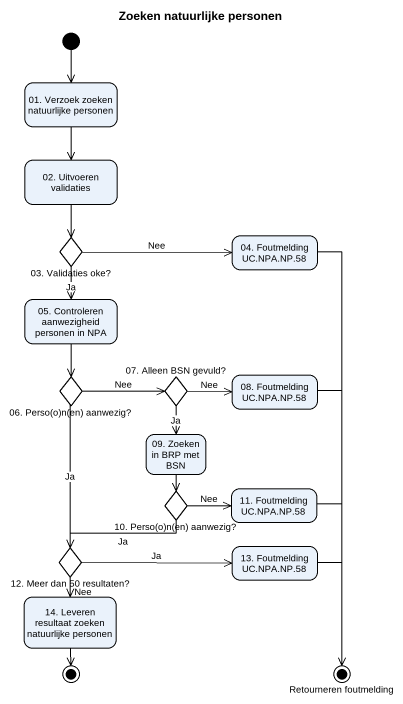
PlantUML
@startuml
title Zoeken natuurlijke personen
hide empty description
state "01. Verzoek zoeken natuurlijke personen" as s01_Verzoek_zoeken
state "02. Uitvoeren validaties" as s02_Uitvoeren_validaties
state "03. Validaties oke?" as c03_Validaties_oke <<choice>>
state "04. Foutmelding UC.NPA.NP.58" as s04_Foutmelding_UC_NPA_NP_58
state "05. Controleren aanwezigheid personen in NPA" as s05_Controleren_aanwezigheid
state "06. Perso(o)n(en) aanwezig?" as c06_Perso_o_n_en_aanwezig <<choice>>
state "07. Alleen BSN gevuld?" as c07_Alleen_BSN_gevuld <<choice>>
state "08. Foutmelding UC.NPA.NP.58" as s08_Foutmelding_UC_NPA_NP_58
state "09. Zoeken in BRP met BSN" as s09_Zoeken_in_BRP_met_BSN
state "10. Perso(o)n(en) aanwezig?" as c10_Perso_o_n_en_aanwezig <<choice>>
state "11. Foutmelding UC.NPA.NP.58" as s11_Foutmelding_UC_NPA_NP_58
state "12. Meer dan 50 resultaten?" as c12_Meer_dan_50_resultaten <<choice>>
state "13. Foutmelding UC.NPA.NP.58" as s13_Foutmelding_UC_NPA_NP_58
state "14. Leveren resultaat zoeken natuurlijke personen" as s14_Leveren_resultaat_zoeken
state final1 <<end>>
state "Retourneren foutmelding" as Retourneren_foutmelding <<end>>
[*] --> s01_Verzoek_zoeken
s01_Verzoek_zoeken --> s02_Uitvoeren_validaties
s02_Uitvoeren_validaties --> c03_Validaties_oke
c03_Validaties_oke -right-> s04_Foutmelding_UC_NPA_NP_58 : Nee
c03_Validaties_oke --> s05_Controleren_aanwezigheid : Ja
s04_Foutmelding_UC_NPA_NP_58 --> Retourneren_foutmelding
s05_Controleren_aanwezigheid --> c06_Perso_o_n_en_aanwezig
c06_Perso_o_n_en_aanwezig -right-> c07_Alleen_BSN_gevuld : Nee
c06_Perso_o_n_en_aanwezig --> c12_Meer_dan_50_resultaten : Ja
c07_Alleen_BSN_gevuld -right-> s08_Foutmelding_UC_NPA_NP_58 : Nee
c07_Alleen_BSN_gevuld --> s09_Zoeken_in_BRP_met_BSN : Ja
s08_Foutmelding_UC_NPA_NP_58 --> Retourneren_foutmelding
s09_Zoeken_in_BRP_met_BSN --> c10_Perso_o_n_en_aanwezig
c10_Perso_o_n_en_aanwezig -right-> s11_Foutmelding_UC_NPA_NP_58 : Nee
c10_Perso_o_n_en_aanwezig -left-> c12_Meer_dan_50_resultaten : Ja
s11_Foutmelding_UC_NPA_NP_58 --> Retourneren_foutmelding
c12_Meer_dan_50_resultaten -right-> s13_Foutmelding_UC_NPA_NP_58 : Ja
c12_Meer_dan_50_resultaten --> s14_Leveren_resultaat_zoeken : Nee
s13_Foutmelding_UC_NPA_NP_58 --> Retourneren_foutmelding
s14_Leveren_resultaat_zoeken --> final1
@enduml
